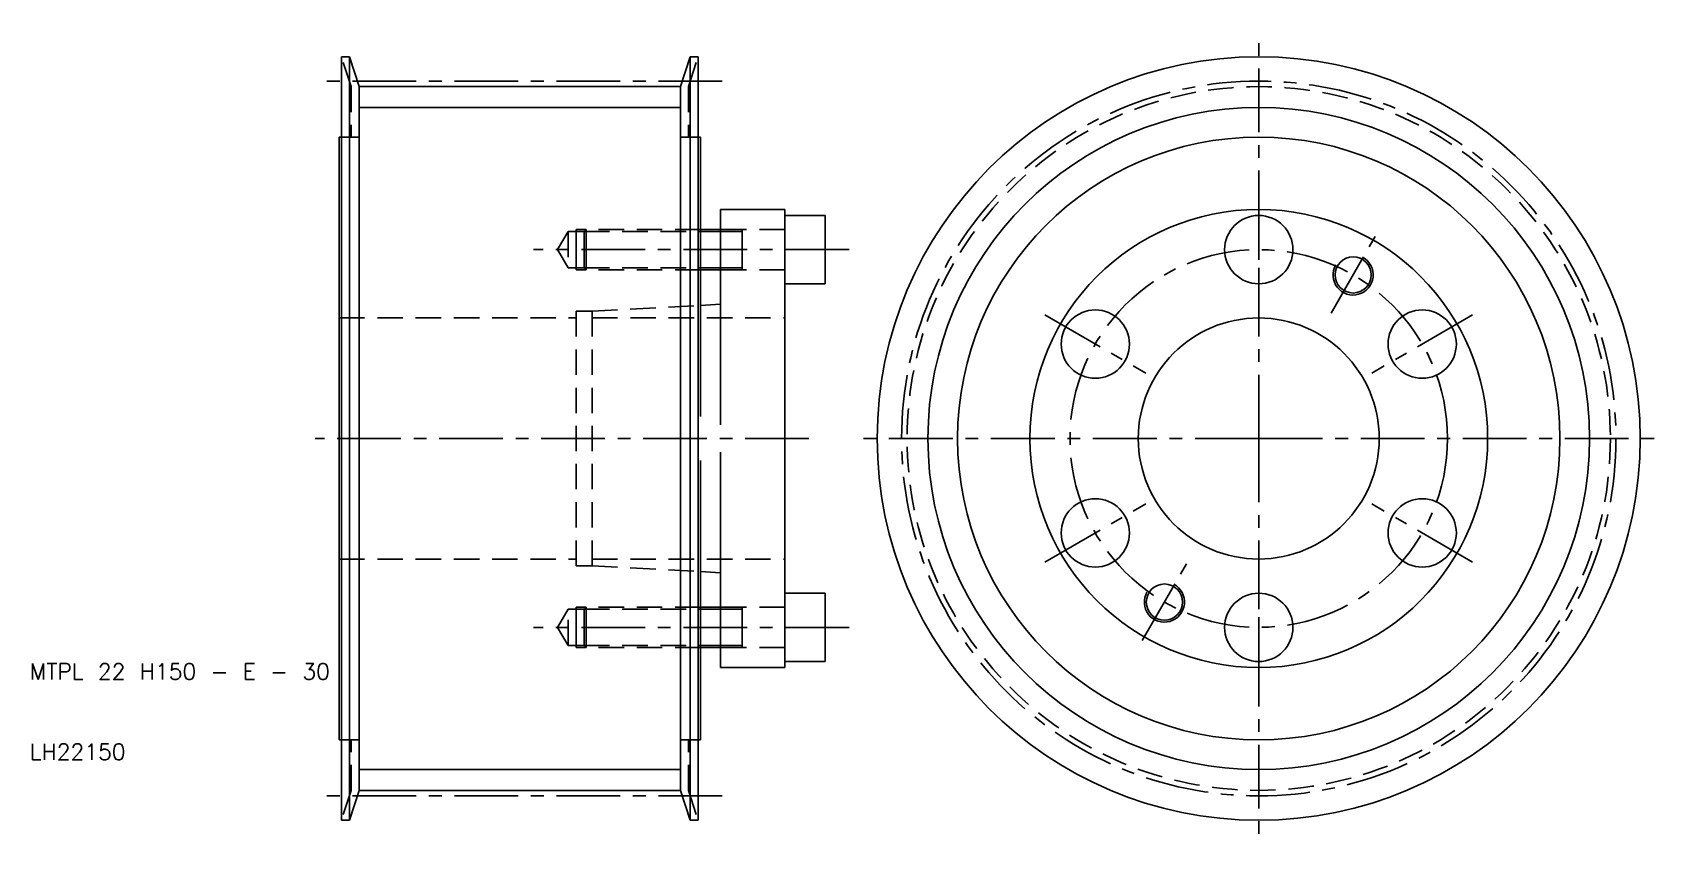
# Model space of a CAD drawing. Extents: x 10 to 214, y 0 to 100.
import ezdxf

# ---------------------------------------------------------------- set-up
doc = ezdxf.new("R2010")
doc.units = 0
doc.header["$LTSCALE"] = 0.25
doc.linetypes.add('CENTER', pattern=[50.8, 31.75, -6.35, 6.35, -6.35])
doc.linetypes.add('DASHED', pattern=[19.05, 12.7, -6.35])
doc.layers.get('0').update_dxf_attribs({"linetype": 'CONTINUOUS'})
doc.layers.add('CENTER', color=1, linetype='CENTER')
doc.styles.get("Standard").update_dxf_attribs({"font": 'txt.shx'})

msp = doc.modelspace()

# ---------------------------------------------------------------- linework, layer by layer
for p, q in [((48.8, 97.5), (48.8, 87.5)), ((49.8, 97.5), (48.8, 97.5)), ((49.8, 97.5), (49.8, 2.5)), ((51, 93.78), (49.8, 97.5)), ((91, 93.78), (92.2, 97.5)), ((92.2, 97.5), (92.2, 2.5)), ((92.2, 97.5), (93.2, 97.5)), ((93.2, 97.5), (93.2, 87.5)), ((91, 93.78), (51, 93.78)), ((51, 93.78), (51, 87.5)), ((91, 93.78), (91, 87.5)), ((48.5, 87.5), (48.5, 50)), ((48.8, 87.5), (48.5, 87.5)), ((48.8, 87.5), (48.8, 50)), ((51, 87.5), (51, 12.5)), ((91, 87.5), (91, 12.5)), ((93.2, 87.5), (93.2, 50)), ((93.2, 87.5), (93.5, 87.5)), ((93.5, 87.5), (93.5, 76)), ((96, 78.5), (104, 78.5)), ((96, 78.5), (96, 76)), ((104, 78.5), (104, 77.75)), ((104, 77.75), (104, 69.25)), ((104, 77.75), (109, 77.75)), ((109, 77.75), (109, 73.5)), ((96, 76), (93.5, 76)), ((93.5, 76), (93.5, 71)), ((96, 76), (96, 71)), ((109, 69.25), (109, 73.5)), ((93.5, 71), (93.5, 52.739063)), ((96, 71), (93.5, 71)), ((96, 71), (96, 51.7)), ((104, 69.25), (104, 50)), ((104, 69.25), (109, 69.25)), ((96, 66.7), (93.5, 66.567187)), ((48.5, 12.5), (48.5, 50)), ((48.8, 12.5), (48.8, 50)), ((93.2, 12.5), (93.2, 50)), ((104, 30.75), (104, 50)), ((93.5, 29), (93.5, 47.260937)), ((96, 29), (96, 48.3)), ((96, 33.3), (93.5, 33.432812)), ((104, 22.25), (104, 30.75)), ((104, 30.75), (109, 30.75)), ((109, 30.75), (109, 26.5)), ((96, 29), (93.5, 29)), ((93.5, 24), (93.5, 29)), ((96, 24), (96, 29)), ((109, 22.25), (109, 26.5)), ((96, 24), (93.5, 24)), ((93.5, 12.5), (93.5, 24)), ((96, 21.5), (96, 24)), ((96, 21.5), (104, 21.5)), ((104, 22.25), (109, 22.25)), ((104, 21.5), (104, 22.25)), ((48.8, 12.5), (48.5, 12.5)), ((48.8, 2.5), (48.8, 12.5)), ((51, 6.22), (51, 12.5)), ((91, 6.22), (91, 12.5)), ((93.2, 2.5), (93.2, 12.5)), ((93.2, 12.5), (93.5, 12.5)), ((51, 6.22), (49.8, 2.5)), ((91, 6.22), (51, 6.22)), ((91, 6.22), (92.2, 2.5)), ((49.8, 2.5), (48.8, 2.5)), ((92.2, 2.5), (93.2, 2.5))]:
    msp.add_line(p, q)
at = {"color": 3, "linetype": 'DASHED'}
for p, q in [((50, 93.78), (48.8, 97.5)), ((92, 93.78), (93.2, 97.5)), ((50, 93.78), (50, 87.5)), ((92, 93.78), (92, 87.5)), ((51, 87.5), (48.8, 87.5)), ((91, 87.5), (93.2, 87.5)), ((77, 75.75), (75.700962, 73.5)), ((79, 75.75), (77, 75.75)), ((77, 75.75), (77, 71.25)), ((79.25, 76), (78, 76)), ((78, 76), (78, 73.5)), ((79.25, 76), (79, 75.75)), ((79, 75.75), (93.5, 75.75)), ((79, 75.75), (79, 73.5)), ((93.5, 76), (79.25, 76)), ((79.25, 76), (79.25, 73.5)), ((104, 76), (96, 76)), ((96, 75.75), (98.666667, 75.75)), ((98.666667, 76), (98.666667, 73.5)), ((77, 71.25), (75.700962, 73.5)), ((78, 71), (78, 73.5)), ((79, 71.25), (79, 73.5)), ((79.25, 71), (79.25, 73.5)), ((98.666667, 71), (98.666667, 73.5)), ((79, 71.25), (77, 71.25)), ((79, 71.25), (93.5, 71.25)), ((79.25, 71), (79, 71.25)), ((96, 71.25), (98.666667, 71.25)), ((79.25, 71), (78, 71)), ((93.5, 71), (79.25, 71)), ((104, 71), (96, 71)), ((78, 65.85), (80, 65.85)), ((78, 65.85), (78, 50)), ((80, 65.85), (93.5, 66.567187)), ((80, 65.85), (80, 50)), ((48.5, 65), (78, 65)), ((80, 65), (104, 65)), ((78, 34.15), (78, 50)), ((80, 34.15), (80, 50)), ((48.5, 35), (78, 35)), ((80, 35), (104, 35)), ((78, 34.15), (80, 34.15)), ((80, 34.15), (93.5, 33.432812)), ((77, 28.75), (75.700962, 26.5)), ((79, 28.75), (77, 28.75)), ((77, 24.25), (77, 28.75)), ((79.25, 29), (78, 29)), ((78, 29), (78, 26.5)), ((79.25, 29), (79, 28.75)), ((79, 28.75), (93.5, 28.75)), ((79, 28.75), (79, 26.5)), ((93.5, 29), (79.25, 29)), ((79.25, 29), (79.25, 26.5)), ((104, 29), (96, 29)), ((96, 28.75), (98.666667, 28.75)), ((98.666667, 29), (98.666667, 26.5)), ((77, 24.25), (75.700962, 26.5)), ((78, 24), (78, 26.5)), ((79, 24.25), (79, 26.5)), ((79.25, 24), (79.25, 26.5)), ((98.666667, 24), (98.666667, 26.5)), ((79, 24.25), (77, 24.25)), ((79.25, 24), (78, 24)), ((79, 24.25), (93.5, 24.25)), ((79.25, 24), (79, 24.25)), ((93.5, 24), (79.25, 24)), ((96, 24.25), (98.666667, 24.25)), ((104, 24), (96, 24)), ((51, 12.5), (48.8, 12.5)), ((50, 6.22), (50, 12.5)), ((91, 12.5), (93.2, 12.5)), ((92, 6.22), (92, 12.5)), ((50, 6.22), (48.8, 2.5)), ((92, 6.22), (93.2, 2.5))]:
    msp.add_line(p, q, dxfattribs=at)
at = {"color": 3}
for p, q in [((91, 91.19), (51, 91.19)), ((96, 75.75), (93.5, 75.75)), ((96, 71.25), (93.5, 71.25)), ((96, 28.75), (93.5, 28.75)), ((96, 24.25), (93.5, 24.25)), ((91, 8.81), (51, 8.81))]:
    msp.add_line(p, q, dxfattribs=at)
for centre, radius in [((163, 50), 47.5), ((163, 50), 37.5), ((163, 50), 28.5), ((163, 50), 28.5), ((163, 73.5), 4.25), ((174.75, 70.351597), 2.25), ((142.648403, 61.75), 4.25), ((183.351597, 61.75), 4.25), ((163, 50), 15), ((142.648403, 38.25), 4.25), ((183.351597, 38.25), 4.25), ((151.25, 29.648403), 2.25), ((163, 26.5), 4.25)]:
    msp.add_circle(centre, radius)
at = {"color": 3, "linetype": 'DASHED'}
msp.add_circle((163, 50), 43.78, dxfattribs=at)
at = {"color": 3}
msp.add_circle((163, 50), 41.19, dxfattribs=at)
for centre in [(174.75, 70.351597), (151.25, 29.648403)]:
    msp.add_arc(centre, 2.5, 150, 62, dxfattribs=at)
at = {"layer": 'CENTER', "color": 1, "linetype": 'CENTER'}
for p, q in [((163, 50), (163, 100.5)), ((96.2, 94.47), (45.8, 94.47)), ((163, 80.75), (163, 66.25)), ((112, 73.5), (72.700962, 73.5)), ((172, 65.588457), (177.5, 75.114737)), ((136.369719, 65.375), (148.927087, 58.125)), ((189.630281, 65.375), (177.072913, 58.125)), ((107, 50), (45.5, 50)), ((163, 50), (112.5, 50)), ((163, 50), (213.5, 50)), ((163, 50), (163, -0.5)), ((136.369719, 34.625), (148.927087, 41.875)), ((189.630281, 34.625), (177.072913, 41.875)), ((148.5, 24.885263), (154, 34.411543)), ((163, 19.25), (163, 33.75)), ((112, 26.5), (72.700962, 26.5)), ((96.2, 5.53), (45.8, 5.53))]:
    msp.add_line(p, q, dxfattribs=at)
for radius in [44.47, 23.5]:
    msp.add_circle((163, 50), radius, dxfattribs=at)

# ---------------------------------------------------------------- texts
for s, p in [('MTPL 22 H150 - E - 30', (10, 20)), ('LH22150', (10, 10))]:
    msp.add_text(s, height=2).set_placement(p)

doc.saveas('drawing.dxf')
